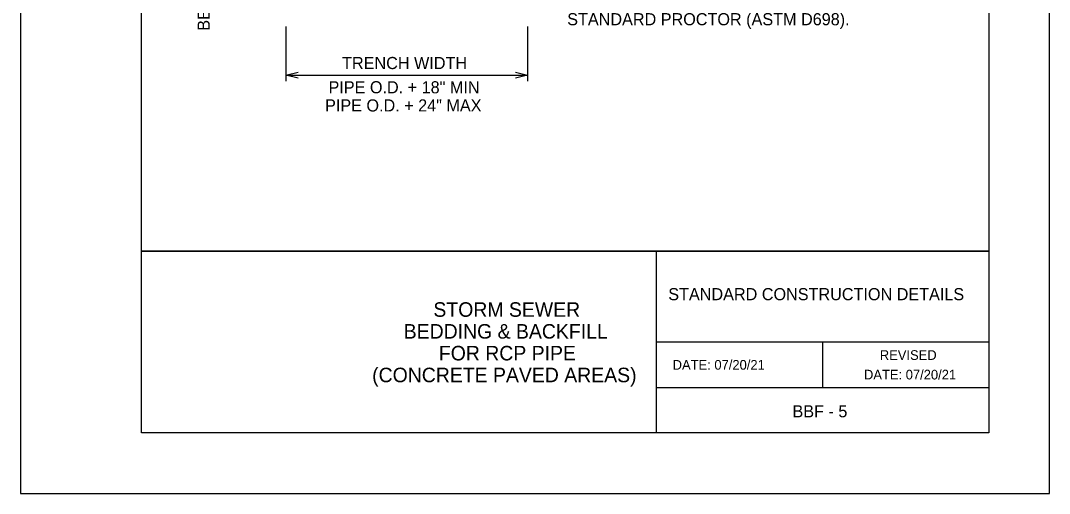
# Model space of a CAD drawing. Extents: x 2082577.3 to 2082585.8, y 13331272.2 to 13331283.2.
# Drawn here: x 2082577.35 to 2082585.85, y 13331272.2 to 13331276.1 of the extents above; entities that cross this region are included whole.
import ezdxf

# ---------------------------------------------------------------- set-up
doc = ezdxf.new("R2010")
doc.units = 0
for name, color, linetype in [('Detail Label', 7, 'Continuous'), ('Non-Print', 7, 'Continuous'), ('Sheet Title Block', 7, 'Continuous')]:
    doc.layers.add(name, color=color, linetype=linetype)

msp = doc.modelspace()

# ---------------------------------------------------------------- linework, layer by layer
at = {"layer": 'Detail Label'}
for p, q in [((2082579.5398, 13331276.0529), (2082579.5398, 13331275.6029)), ((2082581.5354, 13331276.0529), (2082581.5354, 13331275.6029)), ((2082579.5398, 13331275.6529), (2082581.5354, 13331275.6529))]:
    msp.add_line(p, q, dxfattribs=at)
for points in [[(2082579.6398, 13331275.6279), (2082579.5398, 13331275.6529), (2082579.6398, 13331275.6779)], [(2082581.4354, 13331275.6779), (2082581.5354, 13331275.6529), (2082581.4354, 13331275.6279)]]:
    msp.add_lwpolyline(points, dxfattribs=at)
at = {"layer": 'Non-Print'}
msp.add_lwpolyline([(2082577.3474, 13331272.2016), (2082585.8474, 13331272.2016), (2082585.8474, 13331283.2016), (2082577.3474, 13331283.2016)], close=True, dxfattribs=at)
at = {"layer": 'Sheet Title Block'}
for p, q in [((2082582.5974, 13331274.2016), (2082582.5974, 13331272.7016)), ((2082582.5974, 13331273.4516), (2082585.3474, 13331273.4516)), ((2082583.9724, 13331273.4516), (2082583.9724, 13331273.0766)), ((2082582.5974, 13331273.0766), (2082585.3474, 13331273.0766))]:
    msp.add_line(p, q, dxfattribs=at)
for points in [[(2082578.3474, 13331282.7016), (2082585.3474, 13331282.7016), (2082585.3474, 13331274.2016), (2082578.3474, 13331274.2016)], [(2082578.3474, 13331274.2016), (2082585.3474, 13331274.2016), (2082585.3474, 13331272.7016), (2082578.3474, 13331272.7016)]]:
    msp.add_lwpolyline(points, close=True, dxfattribs=at)

# ---------------------------------------------------------------- texts
at = {"layer": 'Detail Label'}
msp.add_text('BEDDING', height=0.1, rotation=90, dxfattribs=at).set_placement((2082578.9101, 13331276.0196))
for s, p in [('STANDARD PROCTOR (ASTM D698).', (2082581.8635, 13331276.0644)), ('TRENCH WIDTH', (2082580.0038, 13331275.7029)), ('PIPE O.D. + 18" MIN', (2082579.8916, 13331275.5029)), ('PIPE O.D. + 24" MAX', (2082579.863, 13331275.3529))]:
    msp.add_text(s, height=0.1, dxfattribs=at).set_placement(p)
at = {"layer": 'Sheet Title Block'}
for s, height, p in [('STANDARD CONSTRUCTION DETAILS', 0.1, (2082582.6986, 13331273.7956)), ('STORM SEWER', 0.12, (2082580.758, 13331273.6588)), ('BEDDING & BACKFILL', 0.12, (2082580.5128, 13331273.4788)), ('FOR RCP PIPE', 0.12, (2082580.8032, 13331273.2988)), ('REVISED', 0.08, (2082584.4461, 13331273.303)), ('DATE: 07/20/21', 0.08, (2082582.7347, 13331273.2224)), ('(CONCRETE PAVED AREAS)', 0.12, (2082580.252, 13331273.1188)), (' DATE: 07/20/21', 0.08, (2082584.2857, 13331273.1417)), ('BBF - 5', 0.1, (2082583.7248, 13331272.8293))]:
    msp.add_text(s, height=height, dxfattribs=at).set_placement(p)

doc.saveas('drawing.dxf')
